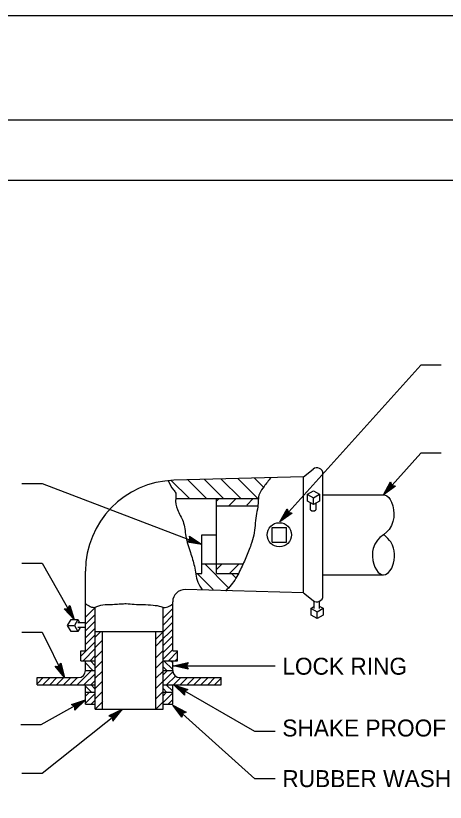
# Model space of a CAD drawing. Extents: x -893 to 867, y -474 to 712.
# Drawn here: x -556.2 to -378.9, y 387 to 712 of the extents above; entities that cross this region are included whole.
import ezdxf

# ---------------------------------------------------------------- set-up
doc = ezdxf.new("R2010")
doc.units = 0
for name, color, linetype in [('border_PLOTTING-ELEMENTS', 7, 'Continuous'), ('border_rw_22x34_Cut_Lines', 7, 'Continuous'), ('border_SHEET', 7, 'Continuous'), ('es_DETAIL', 7, 'Continuous'), ('es_DETAIL-anno', 7, 'Continuous')]:
    doc.layers.add(name, color=color, linetype=linetype)

msp = doc.modelspace()

# ---------------------------------------------------------------- linework, layer by layer
at = {"layer": 'border_PLOTTING-ELEMENTS'}
for points in [[(-893.46, -474.05), (866.55, -474.05), (866.55, 711.96), (-893.46, 711.96)], [(-863.46, 668.96), (836.55, 668.96), (836.55, -431.05), (-863.46, -431.05)]]:
    msp.add_lwpolyline(points, close=True, dxfattribs=at)
at = {"layer": 'border_rw_22x34_Cut_Lines'}
msp.add_lwpolyline([(-863.46, 668.96), (836.55, 668.96), (836.55, -431.05), (-863.46, -431.05)], close=True, dxfattribs=at)
at = {"layer": 'border_SHEET'}
msp.add_line((-813.46, 643.96), (811.55, 643.96), dxfattribs=at)
at = {"layer": 'es_DETAIL'}
for p, q in [((-437.42, 521.51), (-433.49, 524.66)), ((-484.7, 512.61), (-492.08, 519.99)), ((-437.42, 521.51), (-490.96, 520.02)), ((-477.52, 512.51), (-485.2, 520.18)), ((-470.45, 512.51), (-478.32, 520.37)), ((-463.38, 512.51), (-471.44, 520.56)), ((-456.31, 512.51), (-464.56, 520.75)), ((-453.93, 517.2), (-457.68, 520.94)), ((-437.42, 473.51), (-437.42, 521.51)), ((-429.42, 472.3), (-429.42, 522.71)), ((-435.77, 514.23), (-433.32, 515.64)), ((-435.77, 511.41), (-435.77, 514.23)), ((-435.77, 514.15), (-433.32, 512.82)), ((-433.32, 515.64), (-430.87, 514.23)), ((-433.32, 512.82), (-430.87, 514.23)), ((-430.87, 514.23), (-430.87, 511.41)), ((-429.42, 514.01), (-404.42, 514.01)), ((-490.2, 512.51), (-455.87, 512.51)), ((-473.42, 481.51), (-473.42, 512.51)), ((-473.42, 511.39), (-472.31, 512.51)), ((-468.24, 509.51), (-465.24, 512.51)), ((-460.85, 509.82), (-458.17, 512.51)), ((-433.32, 509.99), (-435.77, 511.41)), ((-434.55, 507.78), (-434.55, 510.7)), ((-433.32, 509.99), (-433.32, 512.82)), ((-430.87, 511.41), (-433.32, 509.99)), ((-432.37, 510.54), (-432.37, 507.78)), ((-473.42, 509.51), (-456.24, 509.51)), ((-450.42, 500.51), (-444.42, 500.51)), ((-450.42, 494.51), (-450.42, 500.51)), ((-444.42, 494.51), (-444.42, 500.51)), ((-479.42, 481.51), (-479.42, 497.51)), ((-479.42, 497.51), (-473.42, 497.51)), ((-450.42, 494.51), (-444.42, 494.51)), ((-479.42, 485.51), (-462.39, 485.51)), ((-468.37, 475.65), (-478.22, 485.51)), ((-473.42, 483.11), (-471.02, 485.51)), ((-467.95, 481.51), (-463.95, 485.51)), ((-527.42, 449.51), (-527.42, 482.53)), ((-481.85, 481.51), (-479.42, 481.51)), ((-474.68, 474.9), (-481.29, 481.51)), ((-473.42, 481.51), (-464.38, 481.51)), ((-465.44, 479.8), (-467.15, 481.51)), ((-429.42, 481.01), (-404.42, 481.01)), ((-437.42, 473.51), (-486.28, 474.86)), ((-437.42, 473.51), (-437.42, 473.51)), ((-437.42, 473.51), (-433.49, 470.35)), ((-491.42, 449.51), (-491.42, 469.87)), ((-433.01, 467.11), (-433.01, 470.03)), ((-430.95, 470.17), (-430.95, 467.09)), ((-430.95, 468.09), (-429.34, 467.16)), ((-527.42, 463.46), (-523.42, 467.46)), ((-523.42, 425.51), (-523.42, 467.51)), ((-495.42, 425.51), (-495.42, 467.51)), ((-495.42, 463.07), (-491.42, 467.07)), ((-434.23, 467.16), (-433.01, 467.86)), ((-434.23, 464.33), (-434.23, 467.16)), ((-434.23, 467.08), (-431.78, 465.75)), ((-431.78, 465.75), (-429.34, 467.16)), ((-431.78, 462.92), (-431.78, 465.75)), ((-429.34, 467.16), (-429.34, 464.33)), ((-534.82, 460.02), (-533.4, 462.46)), ((-533.4, 462.46), (-530.58, 462.46)), ((-530.66, 462.46), (-531.99, 460.02)), ((-530.58, 462.46), (-529.88, 461.25)), ((-527.42, 460.63), (-523.42, 464.63)), ((-527.42, 457.8), (-523.42, 461.8)), ((-495.42, 460.24), (-491.42, 464.24)), ((-431.78, 462.92), (-434.23, 464.33)), ((-429.34, 464.33), (-431.78, 462.92)), ((-533.4, 457.57), (-534.82, 460.02)), ((-534.82, 460.02), (-531.99, 460.02)), ((-531.99, 460.02), (-530.58, 457.57)), ((-527.57, 459.18), (-530.65, 459.18)), ((-530.63, 461.25), (-527.7, 461.25)), ((-529.65, 459.18), (-530.58, 457.57)), ((-527.42, 454.97), (-523.42, 458.97)), ((-498.25, 454.59), (-491.42, 461.42)), ((-496.84, 453.17), (-491.42, 458.59)), ((-530.58, 457.57), (-533.4, 457.57)), ((-527.42, 452.14), (-523.42, 456.14)), ((-523.42, 455.21), (-521.12, 457.51)), ((-523.42, 457.51), (-495.42, 457.51)), ((-520.42, 425.51), (-520.42, 457.51)), ((-498.42, 425.51), (-498.42, 457.51)), ((-495.42, 451.76), (-491.42, 455.76)), ((-529.42, 447.32), (-523.42, 453.32)), ((-523.42, 450.96), (-520.42, 453.96)), ((-498.31, 451.7), (-495.42, 454.59)), ((-495.42, 448.93), (-491.42, 452.93)), ((-529.42, 445.51), (-529.42, 449.51)), ((-529.42, 449.51), (-527.42, 449.51)), ((-528.4, 445.51), (-523.42, 450.49)), ((-523.42, 446.72), (-520.42, 449.72)), ((-498.42, 446.72), (-495.42, 449.72)), ((-495.42, 446.1), (-491.42, 450.1)), ((-493.19, 445.51), (-489.42, 449.27)), ((-491.42, 449.51), (-489.42, 449.51)), ((-489.42, 445.51), (-489.42, 449.51)), ((-529.42, 445.51), (-527.42, 445.51)), ((-527.42, 441.51), (-527.42, 445.51)), ((-527.42, 445.51), (-523.42, 445.51)), ((-525.57, 445.51), (-523.42, 447.66)), ((-523.42, 443.39), (-525.57, 445.54)), ((-523.42, 442.48), (-520.42, 445.48)), ((-498.42, 442.48), (-495.42, 445.48)), ((-495.42, 445.51), (-491.42, 445.51)), ((-491.42, 441.81), (-495.12, 445.51)), ((-491.42, 444.64), (-492.29, 445.51)), ((-491.42, 445.51), (-489.42, 445.51)), ((-491.42, 441.51), (-491.42, 445.51)), ((-490.36, 445.51), (-489.42, 446.45)), ((-524.37, 441.51), (-527.42, 444.56)), ((-494.06, 441.62), (-495.42, 442.98)), ((-530.89, 435.51), (-524.89, 441.51)), ((-528.06, 435.51), (-523.42, 440.14)), ((-527.42, 441.51), (-523.42, 441.51)), ((-523.42, 438.23), (-520.42, 441.23)), ((-498.42, 438.23), (-495.42, 441.23)), ((-495.42, 441.51), (-491.42, 441.51)), ((-495.42, 439.71), (-493.63, 441.51)), ((-495.42, 436.89), (-491.37, 440.94)), ((-493.97, 435.51), (-490.31, 439.17)), ((-547.42, 435.51), (-547.42, 438.51)), ((-547.42, 438.51), (-530.42, 438.51)), ((-547.42, 435.94), (-544.86, 438.51)), ((-547.42, 435.51), (-523.42, 435.51)), ((-545.03, 435.51), (-542.03, 438.51)), ((-542.2, 435.51), (-539.2, 438.51)), ((-539.37, 435.51), (-536.37, 438.51)), ((-536.54, 435.51), (-533.54, 438.51)), ((-533.71, 435.51), (-530.71, 438.51)), ((-527.42, 427.51), (-527.42, 435.51)), ((-523.42, 433.78), (-525.26, 435.62)), ((-525.23, 435.51), (-523.42, 437.31)), ((-523.42, 433.99), (-520.42, 436.99)), ((-498.42, 433.99), (-495.42, 436.99)), ((-495.42, 435.51), (-471.42, 435.51)), ((-491.42, 432.86), (-494.07, 435.51)), ((-491.42, 427.51), (-491.42, 435.51)), ((-491.14, 435.51), (-488.13, 438.52)), ((-488.42, 438.51), (-471.42, 438.51)), ((-488.32, 435.51), (-485.32, 438.51)), ((-485.49, 435.51), (-482.49, 438.51)), ((-482.66, 435.51), (-479.66, 438.51)), ((-479.83, 435.51), (-476.83, 438.51)), ((-477, 435.51), (-474, 438.51)), ((-474.17, 435.51), (-471.42, 438.26)), ((-471.42, 435.51), (-471.42, 438.51)), ((-524.98, 432.51), (-527.42, 434.95)), ((-527.42, 432.51), (-523.42, 432.51)), ((-527.42, 430.82), (-525.74, 432.51)), ((-523.42, 429.75), (-520.42, 432.75)), ((-498.42, 429.75), (-495.42, 432.75)), ((-493.8, 432.4), (-495.42, 434.03)), ((-495.42, 432.51), (-491.42, 432.51)), ((-495.42, 431.05), (-493.97, 432.51)), ((-495.42, 428.23), (-491.42, 432.23)), ((-527.42, 427.99), (-523.42, 431.99)), ((-525.08, 427.51), (-523.42, 429.16)), ((-493.31, 427.51), (-491.42, 429.4)), ((-527.42, 427.51), (-523.42, 427.51)), ((-523.42, 425.51), (-520.34, 428.59)), ((-498.42, 425.51), (-495.42, 428.51)), ((-495.42, 427.51), (-491.42, 427.51)), ((-523.42, 425.51), (-495.42, 425.51))]:
    msp.add_line(p, q, dxfattribs=at)
msp.add_lwpolyline([(-404.42, 514.01), (-403.96, 513.96), (-403.05, 513.57), (-402.26, 512.88), (-401.67, 512.07), (-401.11, 510.98), (-400.61, 509.52), (-400.28, 507.83), (-400.15, 506.32), (-400.18, 504.63), (-400.52, 502.95), (-401.16, 501.31), (-402.15, 499.71), (-403.04, 498.68), (-404.37, 497.55), (-405.87, 496.44), (-406.93, 495.32), (-408.02, 493.61), (-408.68, 491.85), (-408.91, 490.65), (-408.97, 488.56), (-408.78, 486.85), (-408.44, 485.36), (-408.02, 484.19), (-407.38, 482.97), (-406.58, 481.99), (-405.94, 481.48), (-405.26, 481.15), (-404.4, 481.01), (-403.55, 481.16), (-402.87, 481.5), (-402.32, 481.93), (-401.63, 482.74), (-401.02, 483.76), (-400.68, 484.54), (-400.29, 485.75), (-400.02, 487.09), (-399.88, 488.46), (-399.86, 489.57), (-400.01, 490.95), (-400.27, 492.03), (-400.71, 493.22), (-400.95, 493.8), (-401.45, 494.56), (-401.88, 495.18), (-402.63, 496.05), (-403.34, 496.71), (-403.91, 497.16), (-404.39, 497.49)], dxfattribs=at)
msp.add_circle((-447.42, 497.51), 5, dxfattribs=at)
for centre, radius, start, end in [((-431.92, 522.71), 2.5, 0, 128.7039), ((-489.92, 482.53), 37.5, 91.5911, 180), ((-433.46, 509.06), 1.68, 229.5952, 310.4048), ((-486.42, 469.87), 5, 88.4088, 180), ((-431.92, 472.3), 2.5, 231.2961, 0), ((-530.42, 441.51), 3, 270, 0), ((-488.42, 441.51), 3, 180, 270)]:
    msp.add_arc(centre, radius, start, end, dxfattribs=at)
for points in [[(-450.99, 521.1), (-453.75, 517.5), (-455.62, 514.46), (-456.32, 509.08), (-457.02, 505.34), (-457.95, 497.39), (-459.12, 493.42), (-461.23, 488.04), (-463.8, 482.43), (-467.3, 476.82), (-469.64, 474.25)], [(-493.25, 519.83), (-491.15, 516.09), (-490.21, 514.69), (-490.21, 512.59), (-489.51, 507.91), (-487.17, 503), (-486, 496.93), (-484.13, 490.15), (-482.5, 484.54), (-481.09, 477.99), (-479.22, 474.72)], [(-527.5, 469.06), (-523.47, 467.57), (-521.97, 468.18), (-518.47, 468.71), (-515.48, 468.8), (-512.94, 468.97), (-510.66, 469.06), (-507.32, 468.8), (-503.64, 468.71), (-499.51, 468.45), (-496.27, 467.83), (-495.56, 467.57), (-491.35, 468.97)]]:
    msp.add_spline(points, degree=3, dxfattribs=at)
at = {"layer": 'es_DETAIL-anno'}
for p, q in [((-404.42, 514.01), (-401.47, 519.4)), ((-399.46, 517.64), (-404.42, 514.01)), ((-403.51, 515.06), (-401.36, 518.99)), ((-399.87, 517.71), (-403.51, 515.05)), ((-402.6, 516.08), (-401.21, 518.62)), ((-400.3, 517.77), (-402.6, 516.08)), ((-401.69, 517.12), (-401.1, 518.21)), ((-400.68, 517.87), (-401.69, 517.12)), ((-401.47, 519.4), (-401.47, 519.4)), ((-401.47, 519.4), (-401, 517.92)), ((-401, 517.92), (-399.46, 517.64)), ((-399.46, 517.64), (-399.46, 517.64)), ((-404.42, 514.01), (-404.42, 514.01)), ((-447.16, 502.86), (-444.15, 508.22)), ((-446.23, 503.9), (-444.04, 507.81)), ((-445.32, 504.92), (-443.9, 507.45)), ((-444.39, 505.95), (-443.79, 507.03)), ((-444.15, 508.22), (-444.15, 508.22)), ((-444.15, 508.22), (-443.69, 506.74)), ((-442.16, 506.45), (-447.16, 502.86)), ((-442.57, 506.52), (-446.24, 503.89)), ((-443, 506.59), (-445.32, 504.92)), ((-443.37, 506.69), (-444.39, 505.95)), ((-443.69, 506.74), (-442.16, 506.45)), ((-442.16, 506.45), (-442.16, 506.45)), ((-447.16, 502.86), (-447.16, 502.86)), ((-485.5, 494.5), (-484.27, 495.45)), ((-479.42, 493.56), (-485.5, 494.5)), ((-485.49, 494.5), (-485.49, 494.5)), ((-480.72, 494.06), (-485.15, 494.75)), ((-481.99, 494.57), (-484.85, 495.01)), ((-484.27, 495.45), (-484.52, 496.99)), ((-484.52, 496.99), (-484.52, 496.99)), ((-484.52, 496.99), (-479.42, 493.56)), ((-483.28, 495.07), (-484.5, 495.26)), ((-484.45, 496.58), (-480.71, 494.06)), ((-484.36, 496.16), (-481.99, 494.57)), ((-484.33, 495.77), (-483.28, 495.07)), ((-479.42, 493.56), (-479.42, 493.56)), ((-534.67, 466.97), (-533.91, 468.33)), ((-534.11, 467.96), (-532.76, 463.66)), ((-533.91, 468.33), (-533.91, 468.33)), ((-533.91, 468.33), (-532.07, 462.46)), ((-532.07, 462.46), (-536.23, 466.99)), ((-536.23, 466.99), (-536.23, 466.99)), ((-536.23, 466.99), (-534.67, 466.97)), ((-532.77, 463.67), (-535.8, 466.97)), ((-533.45, 464.86), (-535.41, 466.99)), ((-534.14, 466.05), (-534.98, 466.97)), ((-534.52, 467.26), (-534.14, 466.05)), ((-534.31, 467.58), (-533.45, 464.86)), ((-532.07, 462.46), (-532.07, 462.46)), ((-536.08, 438.51), (-539.96, 443.28)), ((-539.96, 443.28), (-539.96, 443.28)), ((-539.96, 443.28), (-538.41, 443.16)), ((-536.71, 439.75), (-539.53, 443.23)), ((-537.32, 440.98), (-539.14, 443.22)), ((-537.94, 442.21), (-538.72, 443.17)), ((-538.41, 443.16), (-537.57, 444.47)), ((-538.24, 443.44), (-537.94, 442.21)), ((-538.01, 443.75), (-537.32, 440.98)), ((-537.79, 444.12), (-536.7, 439.74)), ((-537.57, 444.47), (-537.57, 444.47)), ((-537.57, 444.47), (-536.08, 438.51)), ((-491.12, 443.4), (-485.12, 444.73)), ((-491.12, 443.4), (-449.15, 443.4)), ((-485.12, 442.06), (-491.12, 443.4)), ((-491.12, 443.4), (-491.12, 443.4)), ((-485.33, 442.42), (-489.74, 443.4)), ((-489.72, 443.41), (-485.35, 444.37)), ((-488.35, 443.4), (-485.53, 444.03)), ((-485.57, 442.78), (-488.35, 443.4)), ((-486.97, 443.4), (-485.76, 443.67)), ((-485.74, 443.12), (-486.97, 443.4)), ((-485.12, 444.73), (-485.92, 443.4)), ((-485.92, 443.4), (-485.12, 442.06)), ((-485.12, 444.73), (-485.12, 444.73)), ((-485.12, 442.06), (-485.12, 442.06)), ((-536.08, 438.51), (-536.08, 438.51)), ((-486.5, 431.3), (-491, 435.48)), ((-491, 435.48), (-491, 435.48)), ((-491, 435.48), (-485.15, 433.6)), ((-486.5, 431.72), (-489.81, 434.79)), ((-489.8, 434.78), (-485.53, 433.41)), ((-486.53, 432.14), (-488.62, 434.09)), ((-488.62, 434.09), (-485.86, 433.2)), ((-486.5, 432.53), (-487.42, 433.39)), ((-487.42, 433.39), (-486.25, 433.01)), ((-485.15, 433.6), (-486.51, 432.86)), ((-486.51, 432.86), (-486.5, 431.3)), ((-485.15, 433.6), (-485.15, 433.6)), ((-533.23, 427.36), (-527.42, 429.36)), ((-527.42, 429.36), (-531.83, 425.08)), ((-527.42, 429.36), (-527.42, 429.36)), ((-486.5, 431.3), (-486.5, 431.3)), ((-531.85, 426.63), (-533.23, 427.36)), ((-533.23, 427.36), (-533.23, 427.36)), ((-532.86, 427.17), (-528.6, 428.64)), ((-532.48, 426.98), (-529.78, 427.91)), ((-532.14, 426.78), (-530.95, 427.19)), ((-529.78, 427.91), (-531.85, 425.9)), ((-531.83, 425.08), (-531.85, 426.63)), ((-530.95, 427.19), (-531.84, 426.33)), ((-528.6, 428.63), (-531.82, 425.51)), ((-487.61, 422.2), (-491.32, 427.09)), ((-491.32, 427.09), (-491.32, 427.09)), ((-491.32, 427.09), (-485.88, 424.23)), ((-487.54, 422.61), (-490.27, 426.2)), ((-490.26, 426.2), (-486.29, 424.11)), ((-531.83, 425.08), (-531.83, 425.08)), ((-512.36, 425.39), (-517.87, 422.66)), ((-517.87, 422.66), (-517.87, 422.66)), ((-517.87, 422.66), (-516.41, 422.12)), ((-513.44, 424.52), (-517.46, 422.52)), ((-514.51, 423.65), (-517.1, 422.36)), ((-515.58, 422.78), (-516.69, 422.23)), ((-516.37, 421.8), (-515.58, 422.78)), ((-516.29, 421.42), (-514.51, 423.65)), ((-516.24, 420.99), (-513.43, 424.52)), ((-516.19, 420.58), (-512.36, 425.39)), ((-512.36, 425.39), (-512.36, 425.39)), ((-487.49, 423.03), (-489.21, 425.31)), ((-489.21, 425.31), (-486.65, 423.96)), ((-487.4, 423.41), (-488.16, 424.41)), ((-488.16, 424.41), (-487.06, 423.84)), ((-487.35, 423.73), (-487.61, 422.2)), ((-485.88, 424.23), (-487.35, 423.73)), ((-485.88, 424.23), (-485.88, 424.23)), ((-516.41, 422.12), (-516.19, 420.58)), ((-516.19, 420.58), (-516.19, 420.58)), ((-487.61, 422.2), (-487.61, 422.2))]:
    msp.add_line(p, q, dxfattribs=at)
for points in [[(-380.68, 567.53), (-389, 567.53), (-447.16, 502.86)], [(-380.68, 531.17), (-389, 531.17), (-404.42, 514.01)], [(-553.69, 518.64), (-545.37, 518.64), (-479.42, 493.56)], [(-553.69, 485.78), (-545.37, 485.78), (-532.07, 462.46)], [(-553.69, 457.24), (-545.37, 457.24), (-536.08, 438.51)], [(-449.15, 416.28), (-457.47, 416.28), (-491, 435.48)], [(-554.12, 419.2), (-545.8, 419.2), (-529.18, 428.37)], [(-449.15, 396.74), (-457.47, 396.74), (-491.32, 427.09)], [(-553.69, 399.05), (-545.37, 399.05), (-512.36, 425.39)]]:
    msp.add_lwpolyline(points, dxfattribs=at)

# ---------------------------------------------------------------- texts
for s, p in [('LOCK RING', (-446.19, 439.71)), ('SHAKE PROOF LOCK WASHER', (-446.19, 414.19)), ('RUBBER WASHER', (-446.19, 393.28))]:
    msp.add_text(s, height=7, dxfattribs=at).set_placement(p)

doc.saveas('drawing.dxf')
